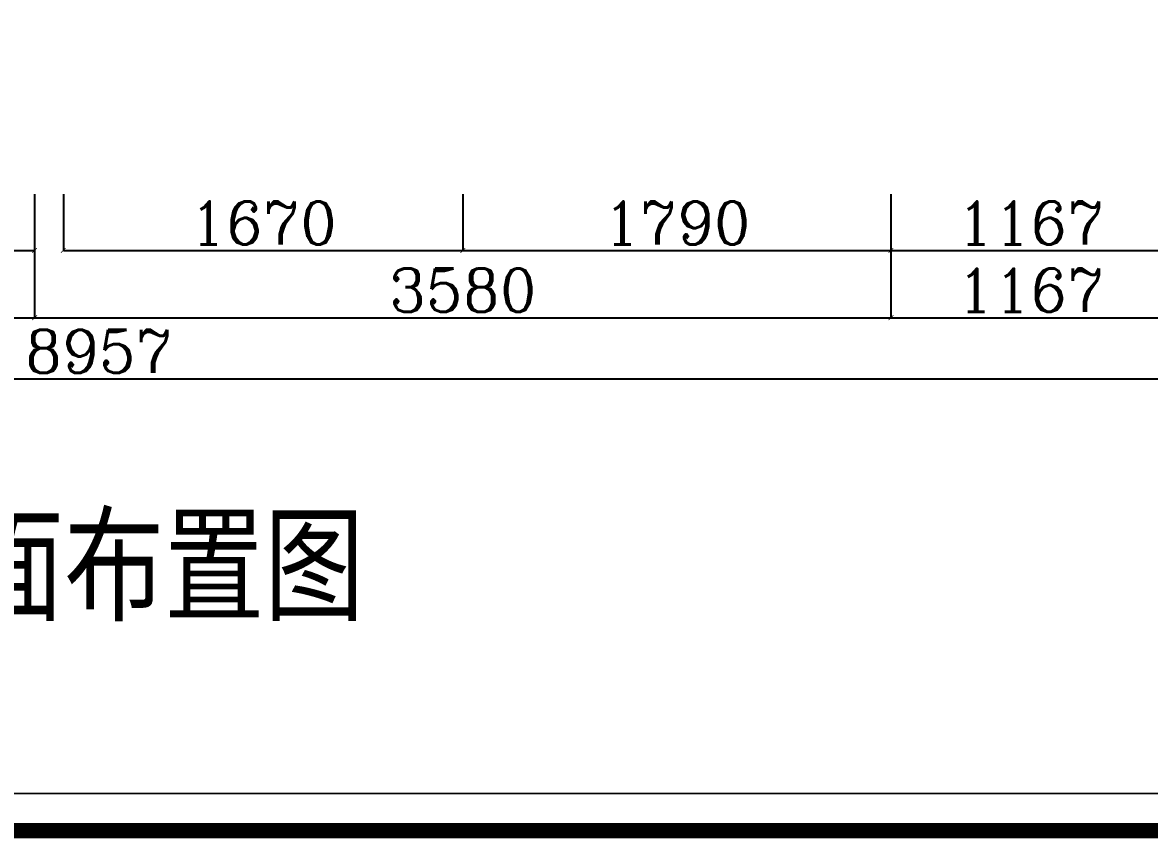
# Model space of a CAD drawing. Header units: millimetres. Extents: x 512961 to 915856, y -1268271 to -458543.
# Drawn here: x 840695 to 845406, y -1162811 to -1159402 of the extents above; entities that cross this region are included whole.
import ezdxf

# ---------------------------------------------------------------- set-up
doc = ezdxf.new("R2010")
doc.units = ezdxf.units.MM
doc.header["$MEASUREMENT"] = 0
doc.header["$PDMODE"] = 3
doc.layers.get('0').update_dxf_attribs({"linetype": 'CONTINUOUS'})
doc.layers.get('DEFPOINTS').update_dxf_attribs({"linetype": 'CONTINUOUS'})
doc.layers.add('txt', color=7, linetype='CONTINUOUS')
doc.styles.add('HZXY', font='complex.shx', dxfattribs={"bigfont": 'HZXY.shx'})
doc.styles.get("Standard").update_dxf_attribs({"font": 'complex.shx', "bigfont": 'hzxy.shx'})
doc.dimstyles.new('LMDIM40', dxfattribs={"dimtxt": 80, "dimasz": 20, "dimexe": 0, "dimexo": 0, "dimgap": 25, "dimtad": 1, "dimdec": 0, "dimzin": 0, "dimdsep": 46, "dimtxsty": 'Standard', "dimblk1": 'DOT', "dimblk2": 'DOT', "dimsah": 1, "dimcen": 0, "dimclrd": 2, "dimclre": 2, "dimclrt": 2, "dimadec": 0, "dimazin": 0, "dimtfac": 1, "dimtdec": 0, "dimtmove": 2, "dimatfit": 3, "dimldrblk": 'DOT', "dimfxl": 1, "dimtolj": 1, "dimtzin": 0, "dimarcsym": 0})

# ---------------------------------------------------------------- blocks, each defined once
blk = doc.blocks.new('_ArchTick')
at = {"color": 0, "linetype": 'ByBlock', "const_width": 0.15}
blk.add_lwpolyline([(-0.5, -0.5), (0.5, 0.5)], dxfattribs=at)
blk = doc.blocks.new('*D562')
at = {"layer": 'DEFPOINTS', "color": 0}
for p in [(839485.5, -1160118.9), (840745.6, -1160118.9), (840745.6, -1160353.9)]:
    blk.add_point(p, dxfattribs=at)
at = {"layer": 'txt', "color": 2, "lineweight": -2}
for p, q in [((839485.5, -1160118.9), (839485.5, -1160353.9)), ((840745.6, -1160118.9), (840745.6, -1160353.9)), ((839485.5, -1160353.9), (840745.6, -1160353.9))]:
    blk.add_line(p, q, dxfattribs=at)
at = {"layer": 'txt', "color": 2, "lineweight": -2, "xscale": 20, "yscale": 20, "zscale": 20, "rotation": 180}
blk.add_blockref('_ArchTick', (839485.5, -1160353.9), dxfattribs=at)
at = {"layer": 'txt', "color": 2, "lineweight": -2, "xscale": 20, "yscale": 20, "zscale": 20}
blk.add_blockref('_ArchTick', (840745.6, -1160353.9), dxfattribs=at)
at = {"layer": 'txt', "color": 2, "insert": (840115.5, -1160238.9), "char_height": 180, "attachment_point": 5}
blk.add_mtext('\\A1;1260', dxfattribs=at)
blk = doc.blocks.new('_DOT')
at = {"color": 0, "linetype": 'ByBlock'}
blk.add_line((-0.5, 0), (-1, 0), dxfattribs=at)
at = {"color": 0, "linetype": 'ByBlock', "const_width": 0.5}
blk.add_lwpolyline([(-0.25, 0, 1), (0.25, 0, 1)], format="xyb", close=True, dxfattribs=at)
blk = doc.blocks.new('DOT')
at = {"color": 0, "linetype": 'ByBlock'}
blk.add_line((-0.35, 0), (-1, 0), dxfattribs=at)
at = {"color": 0, "linetype": 'ByBlock', "const_width": 0.35}
blk.add_lwpolyline([(-0.175, 0, 1), (0.175, 0, 1)], format="xyb", close=True, dxfattribs=at)
blk = doc.blocks.new('*D563')
at = {"layer": 'DEFPOINTS', "color": 0}
for p in [(840865.6, -1160118.9), (842535.6, -1160118.9), (842535.6, -1160353.9)]:
    blk.add_point(p, dxfattribs=at)
at = {"layer": 'txt', "color": 2, "lineweight": -2}
for p, q in [((840865.6, -1160118.9), (840865.6, -1160353.9)), ((842535.6, -1160118.9), (842535.6, -1160353.9)), ((840865.6, -1160353.9), (842535.6, -1160353.9))]:
    blk.add_line(p, q, dxfattribs=at)
at = {"layer": 'txt', "color": 2, "lineweight": -2, "xscale": 20, "yscale": 20, "zscale": 20, "rotation": 180}
blk.add_blockref('_ArchTick', (840865.6, -1160353.9), dxfattribs=at)
at = {"layer": 'txt', "color": 2, "lineweight": -2, "xscale": 20, "yscale": 20, "zscale": 20}
blk.add_blockref('_ArchTick', (842535.6, -1160353.9), dxfattribs=at)
at = {"layer": 'txt', "color": 2, "insert": (841700.6, -1160238.9), "char_height": 180, "attachment_point": 5}
blk.add_mtext('\\A1;1670', dxfattribs=at)
blk = doc.blocks.new('*D564')
at = {"layer": 'DEFPOINTS', "color": 0}
for p in [(842535.6, -1160118.9), (844325.6, -1160118.9), (844325.6, -1160353.9)]:
    blk.add_point(p, dxfattribs=at)
at = {"layer": 'txt', "color": 2, "lineweight": -2}
for p, q in [((842535.6, -1160118.9), (842535.6, -1160353.9)), ((844325.6, -1160118.9), (844325.6, -1160353.9)), ((842535.6, -1160353.9), (844325.6, -1160353.9))]:
    blk.add_line(p, q, dxfattribs=at)
at = {"layer": 'txt', "color": 2, "lineweight": -2, "xscale": 20, "yscale": 20, "zscale": 20, "rotation": 180}
blk.add_blockref('_ArchTick', (842535.6, -1160353.9), dxfattribs=at)
at = {"layer": 'txt', "color": 2, "lineweight": -2, "xscale": 20, "yscale": 20, "zscale": 20}
blk.add_blockref('_ArchTick', (844325.6, -1160353.9), dxfattribs=at)
at = {"layer": 'txt', "color": 2, "insert": (843430.6, -1160238.9), "char_height": 180, "attachment_point": 5}
blk.add_mtext('\\A1;1790', dxfattribs=at)
blk = doc.blocks.new('*D565')
at = {"layer": 'DEFPOINTS', "color": 0}
for p in [(844325.6, -1160118.9), (845492.3, -1160118.9), (845492.3, -1160353.9)]:
    blk.add_point(p, dxfattribs=at)
at = {"layer": 'txt', "color": 2, "lineweight": -2}
for p, q in [((844325.6, -1160118.9), (844325.6, -1160353.9)), ((845492.3, -1160118.9), (845492.3, -1160353.9)), ((844325.6, -1160353.9), (845492.3, -1160353.9))]:
    blk.add_line(p, q, dxfattribs=at)
at = {"layer": 'txt', "color": 2, "lineweight": -2, "xscale": 20, "yscale": 20, "zscale": 20, "rotation": 180}
blk.add_blockref('_ArchTick', (844325.6, -1160353.9), dxfattribs=at)
at = {"layer": 'txt', "color": 2, "lineweight": -2, "xscale": 20, "yscale": 20, "zscale": 20}
blk.add_blockref('_ArchTick', (845492.3, -1160353.9), dxfattribs=at)
at = {"layer": 'txt', "color": 2, "insert": (844909, -1160238.9), "char_height": 180, "attachment_point": 5}
blk.add_mtext('\\A1;1167', dxfattribs=at)
blk = doc.blocks.new('*D578')
at = {"layer": 'DEFPOINTS', "color": 0}
for p in [(836535.5, -1160183.9), (840745.6, -1160183.9), (840745.6, -1160634.9)]:
    blk.add_point(p, dxfattribs=at)
at = {"layer": 'txt', "color": 2, "lineweight": -2}
for p, q in [((836535.5, -1160183.9), (836535.5, -1160634.9)), ((840745.6, -1160183.9), (840745.6, -1160634.9)), ((836535.5, -1160634.9), (840745.6, -1160634.9))]:
    blk.add_line(p, q, dxfattribs=at)
at = {"layer": 'txt', "color": 2, "lineweight": -2, "xscale": 20, "yscale": 20, "zscale": 20, "rotation": 180}
blk.add_blockref('_ArchTick', (836535.5, -1160634.9), dxfattribs=at)
at = {"layer": 'txt', "color": 2, "lineweight": -2, "xscale": 20, "yscale": 20, "zscale": 20}
blk.add_blockref('_ArchTick', (840745.6, -1160634.9), dxfattribs=at)
at = {"layer": 'txt', "color": 2, "insert": (838640.5, -1160519.9), "char_height": 180, "attachment_point": 5}
blk.add_mtext('\\A1;4210', dxfattribs=at)
blk = doc.blocks.new('*D579')
at = {"layer": 'DEFPOINTS', "color": 0}
for p in [(840745.6, -1160183.9), (844325.6, -1160183.9), (844325.6, -1160634.9)]:
    blk.add_point(p, dxfattribs=at)
at = {"layer": 'txt', "color": 2, "lineweight": -2}
for p, q in [((840745.6, -1160183.9), (840745.6, -1160634.9)), ((844325.6, -1160183.9), (844325.6, -1160634.9)), ((840745.6, -1160634.9), (844325.6, -1160634.9))]:
    blk.add_line(p, q, dxfattribs=at)
at = {"layer": 'txt', "color": 2, "lineweight": -2, "xscale": 20, "yscale": 20, "zscale": 20, "rotation": 180}
blk.add_blockref('_ArchTick', (840745.6, -1160634.9), dxfattribs=at)
at = {"layer": 'txt', "color": 2, "lineweight": -2, "xscale": 20, "yscale": 20, "zscale": 20}
blk.add_blockref('_ArchTick', (844325.6, -1160634.9), dxfattribs=at)
at = {"layer": 'txt', "color": 2, "insert": (842535.6, -1160519.9), "char_height": 180, "attachment_point": 5}
blk.add_mtext('\\A1;3580', dxfattribs=at)
blk = doc.blocks.new('*D580')
at = {"layer": 'DEFPOINTS', "color": 0}
for p in [(844325.6, -1160183.9), (845492.3, -1160183.9), (845492.3, -1160634.9)]:
    blk.add_point(p, dxfattribs=at)
at = {"layer": 'txt', "color": 2, "lineweight": -2}
for p, q in [((844325.6, -1160183.9), (844325.6, -1160634.9)), ((845492.3, -1160183.9), (845492.3, -1160634.9)), ((844325.6, -1160634.9), (845492.3, -1160634.9))]:
    blk.add_line(p, q, dxfattribs=at)
at = {"layer": 'txt', "color": 2, "lineweight": -2, "xscale": 20, "yscale": 20, "zscale": 20, "rotation": 180}
blk.add_blockref('_ArchTick', (844325.6, -1160634.9), dxfattribs=at)
at = {"layer": 'txt', "color": 2, "lineweight": -2, "xscale": 20, "yscale": 20, "zscale": 20}
blk.add_blockref('_ArchTick', (845492.3, -1160634.9), dxfattribs=at)
at = {"layer": 'txt', "color": 2, "insert": (844909, -1160519.9), "char_height": 180, "attachment_point": 5}
blk.add_mtext('\\A1;1167', dxfattribs=at)
blk = doc.blocks.new('*D581')
at = {"layer": 'DEFPOINTS', "color": 0}
for p in [(836535.5, -1160118.9), (845492.3, -1160118.9), (845492.3, -1160890.4)]:
    blk.add_point(p, dxfattribs=at)
at = {"layer": 'txt', "color": 2, "lineweight": -2}
for p, q in [((836535.5, -1160118.9), (836535.5, -1160890.4)), ((845492.3, -1160118.9), (845492.3, -1160890.4)), ((836535.5, -1160890.4), (845492.3, -1160890.4))]:
    blk.add_line(p, q, dxfattribs=at)
at = {"layer": 'txt', "color": 2, "lineweight": -2, "xscale": 20, "yscale": 20, "zscale": 20, "rotation": 180}
blk.add_blockref('_ArchTick', (836535.5, -1160890.4), dxfattribs=at)
at = {"layer": 'txt', "color": 2, "lineweight": -2, "xscale": 20, "yscale": 20, "zscale": 20}
blk.add_blockref('_ArchTick', (845492.3, -1160890.4), dxfattribs=at)
at = {"layer": 'txt', "color": 2, "insert": (841013.9, -1160775.4), "char_height": 180, "attachment_point": 5}
blk.add_mtext('\\A1;8957', dxfattribs=at)

msp = doc.modelspace()

# ---------------------------------------------------------------- linework, layer by layer
at = {"const_width": 63.4}
msp.add_lwpolyline([(830555.3, -1162779), (853453.6, -1162777.7), (853453.6, -1146159), (830555.3, -1146160.3)], close=True, dxfattribs=at)
at = {"color": 4}
msp.add_lwpolyline([(830714.5, -1146329.8), (830714.5, -1162623.2), (849919.2, -1162621.9), (849919.2, -1146328.6)], close=True, dxfattribs=at)

# ---------------------------------------------------------------- texts
at = {"insert": (840033.2, -1161462.6), "char_height": 164.616, "width": 9886.901, "attachment_point": 1, "style": 'HZXY'}
msp.add_mtext('{\\H2.673x;平面布置图}', dxfattribs=at)

# ---------------------------------------------------------------- dimensions: what is measured, and where the dimension line sits
at = {"layer": 'txt', "color": 2}
for base, p1, p2, picture, middle in [((845492.3, -1160890.4), (836535.5, -1160118.9), (845492.3, -1160118.9), '*D581', (841013.9, -1160775.4)), ((840745.6, -1160353.9), (839485.5, -1160118.9), (840745.6, -1160118.9), '*D562', (840115.5, -1160238.9)), ((842535.6, -1160353.9), (840865.6, -1160118.9), (842535.6, -1160118.9), '*D563', (841700.6, -1160238.9)), ((844325.6, -1160353.9), (842535.6, -1160118.9), (844325.6, -1160118.9), '*D564', (843430.6, -1160238.9)), ((845492.3, -1160353.9), (844325.6, -1160118.9), (845492.3, -1160118.9), '*D565', (844909, -1160238.9)), ((840745.6, -1160634.9), (836535.5, -1160183.9), (840745.6, -1160183.9), '*D578', (838640.5, -1160519.9)), ((844325.6, -1160634.9), (840745.6, -1160183.9), (844325.6, -1160183.9), '*D579', (842535.6, -1160519.9)), ((845492.3, -1160634.9), (844325.6, -1160183.9), (845492.3, -1160183.9), '*D580', (844909, -1160519.9))]:
    dim = msp.add_linear_dim(base=base, p1=p1, p2=p2, dimstyle='LMDIM40', override={"dimtxt": 180, "dimblk": 'ArchTick', "dimsah": 0, "dimldrblk": 'DOT'}, dxfattribs=at)
    dim.commit()
    dim.dimension.update_dxf_attribs({"geometry": picture, "text_midpoint": middle})

doc.saveas('drawing.dxf')
